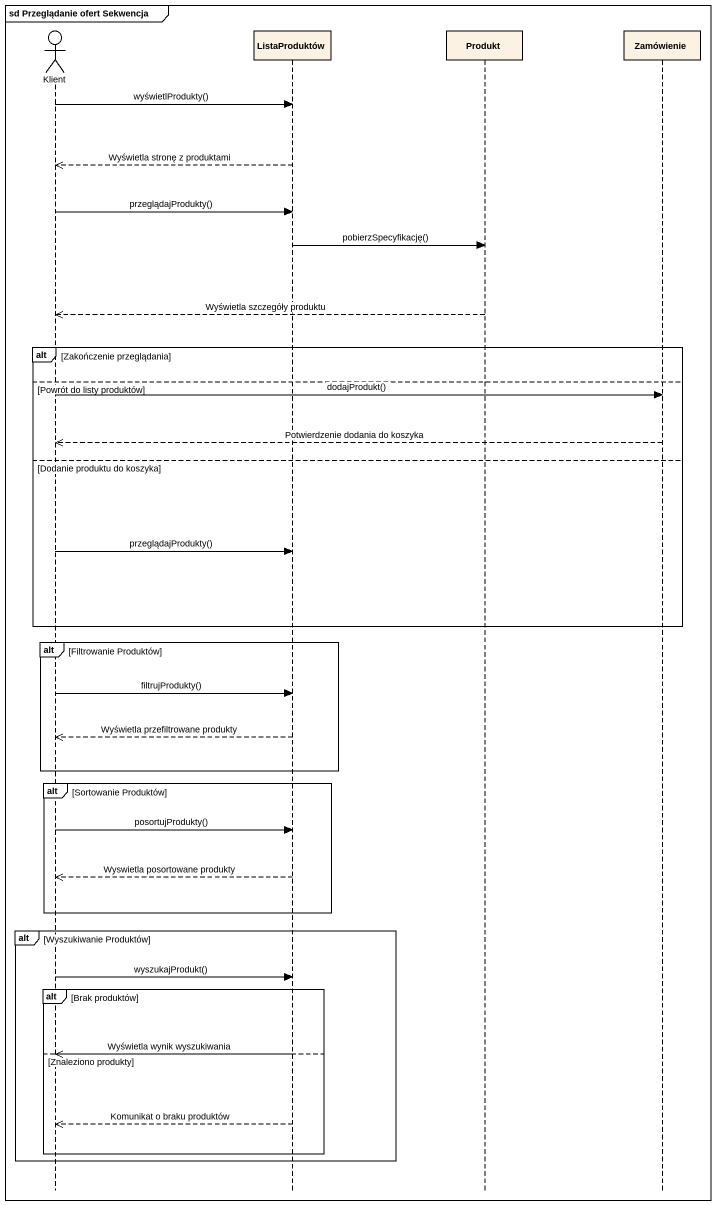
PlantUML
@startuml
mainframe sd Przeglądanie ofert Sekwencja
hide footbox
actor Klient
participant ListaProduktów
participant Produkt
participant Zamówienie

Klient -> ListaProduktów : wyświetlProdukty()
ListaProduktów -->> Klient : Wyświetla stronę z produktami
Klient -> ListaProduktów : przeglądajProdukty()
ListaProduktów -> Produkt : pobierzSpecyfikację()
Produkt -->> Klient : Wyświetla szczegóły produktu
alt Zakończenie przeglądania
else Powrót do listy produktów
  Klient -> Zamówienie : dodajProdukt()
  Zamówienie -->> Klient : Potwierdzenie dodania do koszyka
else Dodanie produktu do koszyka
  Klient -> ListaProduktów : przeglądajProdukty()
end
alt Filtrowanie Produktów
  Klient -> ListaProduktów : filtrujProdukty()
  ListaProduktów -->> Klient : Wyświetla przefiltrowane produkty
end
alt Sortowanie Produktów
  Klient -> ListaProduktów : posortujProdukty()
  ListaProduktów -->> Klient : Wyswietla posortowane produkty
end
alt Wyszukiwanie Produktów
  Klient -> ListaProduktów : wyszukajProdukt()
  alt Brak produktów
  else Znaleziono produkty
    ListaProduktów -->> Klient : Wyświetla wynik wyszukiwania
    ListaProduktów -->> Klient : Komunikat o braku produktów
  end
end
@enduml
